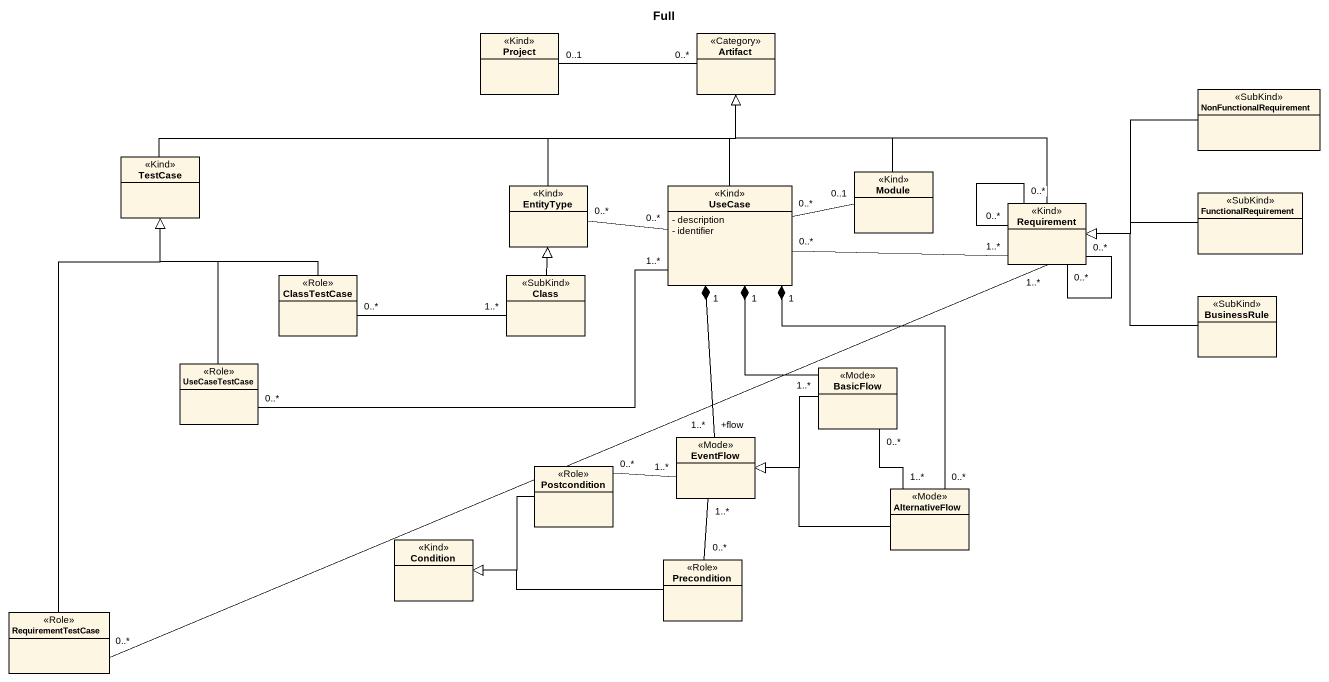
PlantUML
@startuml
title Full
hide circle
hide empty members
skinparam classAttributeIconSize 0
class Project <<Kind>>
class "Artifact" as Artifact_ <<Category>>
class NonFunctionalRequirement <<SubKind>>
class TestCase <<Kind>>
class EntityType <<Kind>>
class "UseCase" as UseCase_ <<Kind>> {
  - description
  - identifier
}
class Module <<Kind>>
class Requirement <<Kind>>
class FunctionalRequirement <<SubKind>>
class ClassTestCase <<Role>>
class "Class" as Class_ <<SubKind>>
class BusinessRule <<SubKind>>
class UseCaseTestCase <<Role>>
class BasicFlow <<Mode>>
class EventFlow <<Mode>>
class Postcondition <<Role>>
class AlternativeFlow <<Mode>>
class Condition <<Kind>>
class Precondition <<Role>>
class RequirementTestCase <<Role>>
Artifact_ "0..*" -left- "0..1" Project
NonFunctionalRequirement -left-|> Requirement
TestCase -right-|> Artifact_
EntityType -up-|> Artifact_
EntityType "0..*" -right- "0..*" UseCase_
UseCase_ -up-|> Artifact_
UseCase_ "0..*" -right- "0..1" Module
UseCase_ "0..*" -right- "1..*" Requirement
UseCase_ "1" *-- "1..*" BasicFlow
UseCase_ "1" *-- "+flow\n1..*" EventFlow
UseCase_ "1" *-- "0..*" AlternativeFlow
Module -up-|> Artifact_
Requirement -left-|> Artifact_
Requirement "0..*" -- "0..*" Requirement
Requirement "0..*" -- "0..*" Requirement
FunctionalRequirement -left-|> Requirement
ClassTestCase -up-|> TestCase
ClassTestCase "0..*" -right- "1..*" Class_
Class_ -up-|> EntityType
BusinessRule -left-|> Requirement
UseCaseTestCase -up-|> TestCase
UseCaseTestCase "0..*" -right- "1..*" UseCase_
BasicFlow -left-|> EventFlow
EventFlow "1..*" -left- "0..*" Postcondition
Postcondition -left-|> Condition
AlternativeFlow "1..*" -up- "0..*" BasicFlow
AlternativeFlow -left-|> EventFlow
Precondition "0..*" -up- "1..*" EventFlow
Precondition -left-|> Condition
RequirementTestCase -up-|> TestCase
RequirementTestCase "0..*" -right- "1..*" Requirement
@enduml
